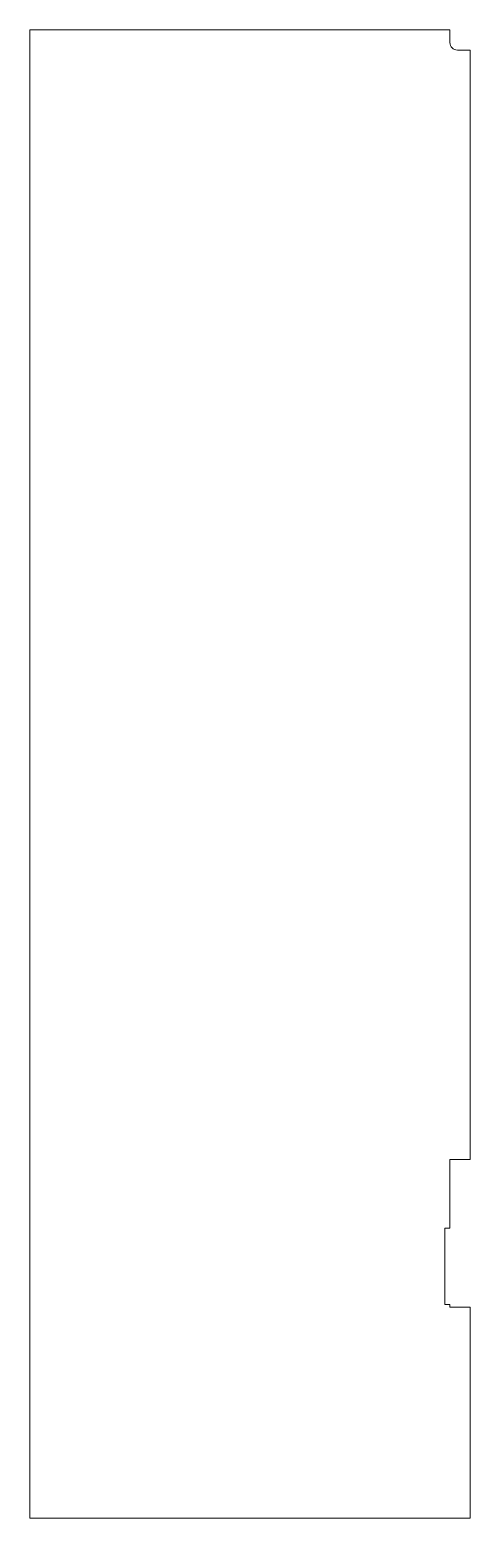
# Model space of a CAD drawing. Header units: millimetres. Extents: x 0 to 865, y -865 to 2060.
import ezdxf

# ---------------------------------------------------------------- set-up
doc = ezdxf.new("R2010")
doc.units = ezdxf.units.MM
doc.layers.add('IV_OUTER_PROFILE', color=7, linetype='Continuous', lineweight=5)

msp = doc.modelspace()

# ---------------------------------------------------------------- linework, layer by layer
at = {"layer": 'IV_OUTER_PROFILE'}
for p, q in [((0, 2060), (0, -865)), ((825, 2060), (0, 2060)), ((825, 2035), (825, 2060)), ((865, 2020), (840, 2020)), ((865, -160), (865, 2020)), ((825, -295), (825, -160)), ((825, -160), (865, -160)), ((815, -445), (815, -295)), ((815, -295), (825, -295)), ((825, -445), (815, -445)), ((825, -450), (825, -445)), ((865, -450), (825, -450)), ((865, -865), (865, -450)), ((0, -865), (865, -865))]:
    msp.add_line(p, q, dxfattribs=at)
msp.add_arc((840, 2035), 15, 180, 270, dxfattribs=at)

doc.saveas('drawing.dxf')
